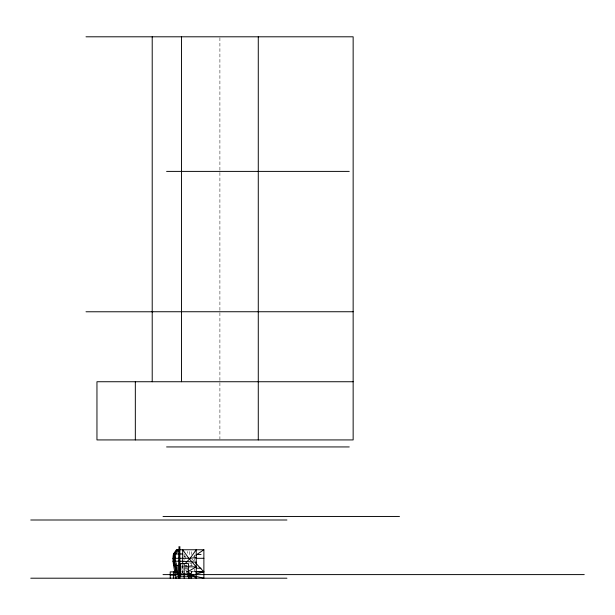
<?xml version="1.0" encoding="UTF-8"?>
<svg xmlns="http://www.w3.org/2000/svg" width="615" height="615" viewBox="0 0 615 615"><rect width="100%" height="100%" fill="white"/><g stroke="black" fill="none" stroke-linecap="round" stroke-linejoin="round"><path stroke-width="0.46" stroke-dasharray="3.08 2.31" d="M193.61 556.698L195.186 555.629M189.874 563.601L191.611 563.601M184.169 565.477L187.552 565.477L187.552 570.428M189.474 565.477L194.217 565.477M181.963 566.83L189.397 566.83M181.41 568.975L183.247 568.975M184.169 568.975L187.713 568.975M191.711 571.696L194.64 571.696M181.41 571.881L188.744 571.881M189.474 571.881L194.847 571.881M185.569 566.453L189.397 566.753M180.61 566.438L182.693 567.699M185.553 570.459L187.698 571.765L185.553 570.02M191.872 558.974L193.763 561.011M183.793 555.768L184.892 557.029M219.901 37.753L219.901 310.79M219.901 312.704L219.901 380.777M219.901 382.691L219.901 438.972M194.217 555.007L194.217 556.752M194.217 557.62L194.217 561.111M194.217 568.975L194.217 571.881M191.611 571.081L191.611 572.949M191.234 551.663L191.234 554.499M191.234 563.732L191.234 565.539M191.234 571.881L191.234 574.487M189.474 551.517L189.474 556.752M187.552 551.517L187.552 553.262M186.791 565.469L186.791 572.949M185.638 555.875L185.638 560.242M185.638 565.477L185.638 568.975M184.169 554.13L184.169 560.242M182.693 564.647L182.693 572.911M182.401 565.469L182.401 572.949"/><path stroke-width="0.92" d="M174.46 553.969C172.392 560.542 176.436 566.446 176.789 572.911C177.028 566.292 172.208 560.603 174.46 553.969L177.566 549.764M174.13 553.969L173.607 561.311L176.374 572.911C176.382 566.369 171.923 560.549 174.13 553.969L177.105 549.764M175.352 578.2C175.275 570.013 171.693 562.095 173.476 553.969L176.382 549.764L203.88 549.764L203.88 578.2L189.428 574.864M185.43 563.378L190.135 558.297L196.231 549.764L196.231 578.2L187.698 571.765L196.231 566.83L188.782 558.297L182.693 549.764L182.693 564.07M195.977 555.099L203.88 549.764M187.629 576.17L193.041 574.864M195.755 574.118L203.88 571.881L195.662 563.048M178.596 578.2L180.403 577.793M196.231 557.444L190.135 558.297L172.853 558.297M170.217 575.063L176.005 575.04M86.008 36.8L353.148 36.8L353.148 439.925L96.955 439.925L96.955 381.738L353.148 381.738M166.588 171.393L349.251 171.393M152.213 311.743L353.148 311.743M86.008 311.774L152.743 311.774M166.588 446.936L349.251 446.936M163.013 516.454L399.489 516.454M30.75 519.998L286.936 519.998M173.476 553.969L182.693 553.969M196.715 554.438L201.028 554.438M195.755 558.297L203.88 558.297M172.853 561.311C180.71 560.865 188.444 561.795 196.231 562.164M174.045 565.562L179.165 565.562M175.29 566.83L175.805 566.83M188.105 566.83L196.231 566.83M196.715 568.214L201.028 568.214M195.47 571.696L203.534 571.696M175.137 571.881L170.217 571.881L170.217 578.2M195.755 571.881L203.88 571.881M174.675 572.911L179.165 572.911M179.326 573.887L190.811 573.887M163.013 574.602L584.25 574.602M195.063 576.24L176.82 576.24L176.82 578.2M30.75 578.2L286.936 578.2M174.821 565.623L176.382 565.746M182.225 553.969L182.693 554.499M178.581 576.44L177.404 572.911L177.059 565.562L175.413 561.311L175.352 558.297L175.752 553.969L179.165 549.764L179.165 576.44M258.277 36.8L258.277 439.925M191.611 573.887L191.611 578.2M191.234 575.356L191.234 578.2M189.874 573.887L189.874 578.2M188.459 578.2L188.459 563.601L179.326 563.601L179.326 576.24M188.129 572.019L188.129 576.24M184.146 563.601L184.146 578.2M181.533 36.8L181.533 381.738M180.664 563.601L180.664 576.24M179.88 546.604L179.88 576.524M178.973 546.604L178.973 578.2M178.558 576.24L178.558 578.2M176.382 567.537L176.382 570.228M173.407 571.881L173.407 578.2M152.213 36.8L152.213 381.738M135.331 381.738L135.331 439.925"/></g></svg>
